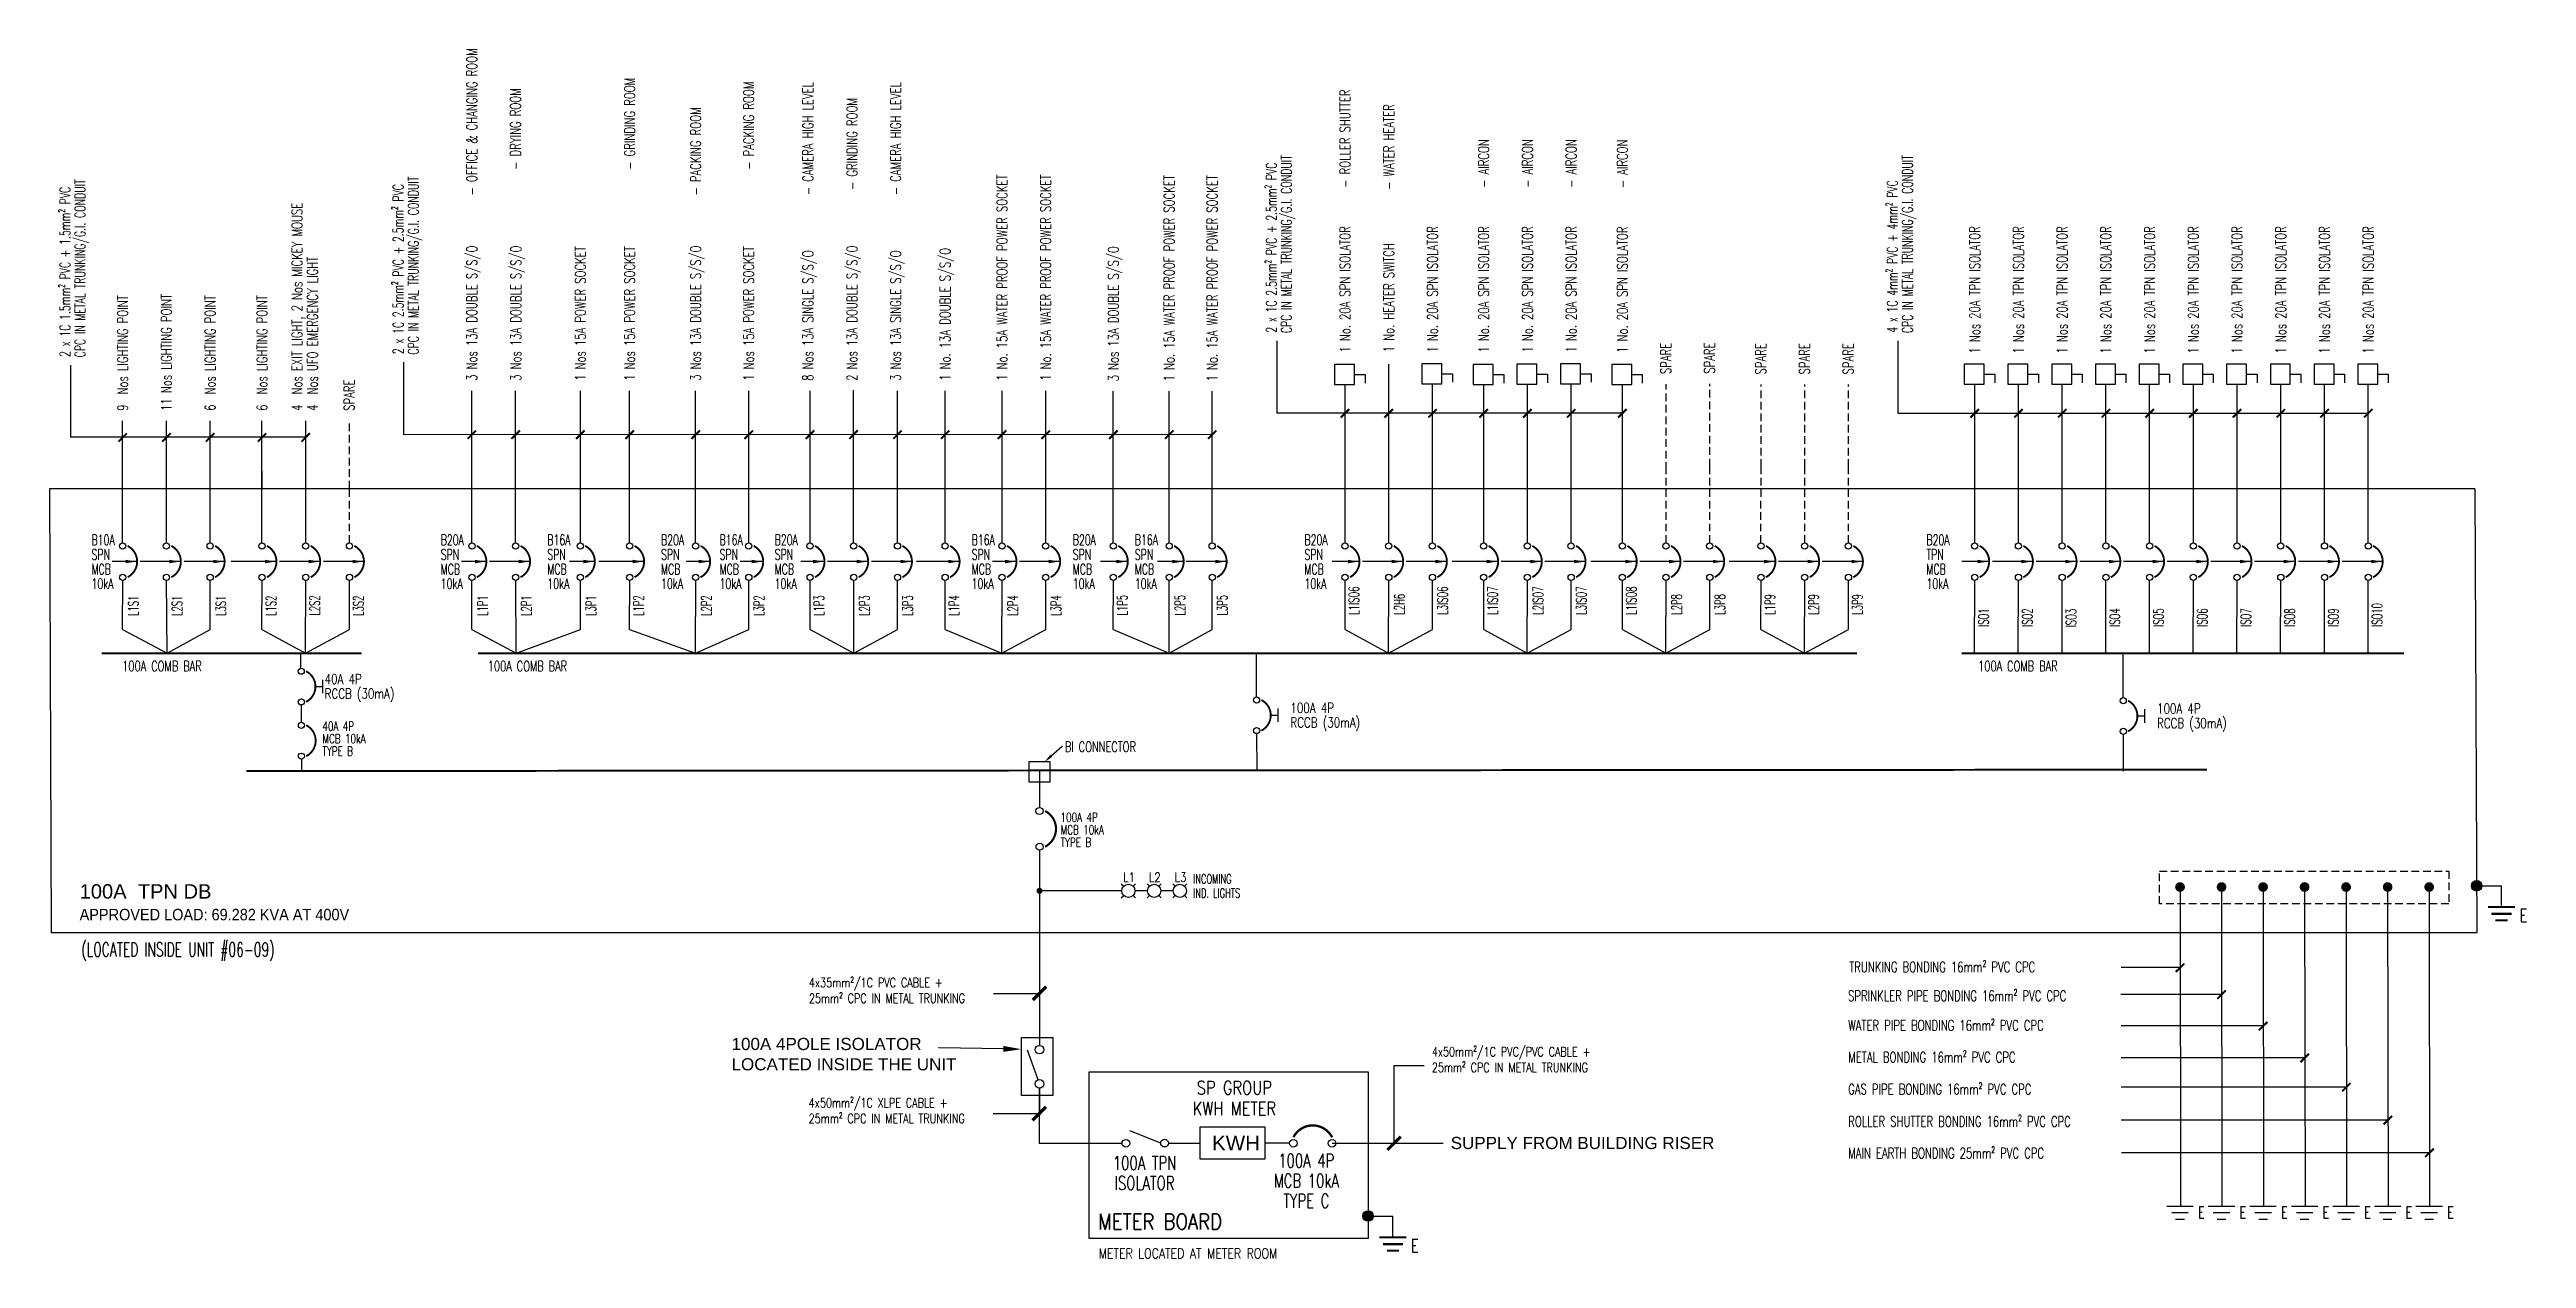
# Model space of a CAD drawing. Header units: millimetres. Extents: x 2954 to 44125, y 1313 to 21411.
import ezdxf
from ezdxf import colors
from ezdxf.entities.mleader import LeaderData, LeaderLine
from ezdxf.lldxf.tags import DXFTag
from ezdxf.math import Vec2, Vec3

# ---------------------------------------------------------------- set-up
doc = ezdxf.new("R2010")
doc.units = ezdxf.units.MM
doc.linetypes.add('DASHED', pattern=[19.05, 12.7, -6.35])
for name, color, linetype in [('E-SLD-FRAME', 8, 'Continuous'), ('E-SLD-LEGENDF', 2, 'Continuous'), ('E-SLD-T1', 2, 'Continuous'), ('SLD', 2, 'Continuous'), ('SLD-LINE', 7, 'Continuous'), ('SLD-TXT', 7, 'Continuous'), ('TXT', 7, 'Continuous')]:
    doc.layers.add(name, color=color, linetype=linetype)
doc.styles.add('ARIAL', font='arial.ttf')
doc.styles.add('ROMANS', font='romans.shx', dxfattribs={"width": 0.8})
doc.styles.add('simplex', font='simplex.shx', dxfattribs={"width": 0.7})
doc.styles.add('SLD-TXT', font='romans.shx', dxfattribs={"width": 0.75})
doc.styles.get("Standard").update_dxf_attribs({"font": 'arial.ttf'})
tags = doc.linetypes.add('CENTER', pattern=[2, 1.25, -0.25, 0.25, -0.25]).pattern_tags.tags
tags[10:11] = [DXFTag(74, 4), DXFTag(75, 0), DXFTag(340, '0'), DXFTag(46, 1.0), DXFTag(50, 0.0), DXFTag(44, 0.0), DXFTag(45, 0.0)]
tags[8:9] = [DXFTag(74, 4), DXFTag(75, 0), DXFTag(340, '0'), DXFTag(46, 1.0), DXFTag(50, 0.0), DXFTag(44, 0.0), DXFTag(45, 0.0)]
tags[6:7] = [DXFTag(74, 4), DXFTag(75, 0), DXFTag(340, '0'), DXFTag(46, 1.0), DXFTag(50, 0.0), DXFTag(44, 0.0), DXFTag(45, 0.0)]
tags[4:5] = [DXFTag(74, 4), DXFTag(75, 0), DXFTag(340, '0'), DXFTag(46, 1.0), DXFTag(50, 0.0), DXFTag(44, 0.0), DXFTag(45, 0.0)]
doc.dimstyles.new('A', dxfattribs={"dimtxt": 0.18, "dimasz": 150, "dimexe": 0.18, "dimexo": 0.0625, "dimgap": 0.09, "dimtad": 0, "dimtih": 1, "dimtoh": 1, "dimdec": 4, "dimzin": 0, "dimdsep": 46, "dimtxsty": 'Standard', "dimcen": 0.09, "dimadec": 0, "dimazin": 0, "dimtfac": 1, "dimtdec": 4, "dimtofl": 0, "dimtmove": 0, "dimatfit": 3, "dimfxl": 1, "dimtolj": 1, "dimtzin": 0, "dimarcsym": 0})

# ---------------------------------------------------------------- blocks, each defined once
blk = doc.blocks.new('MCCB')
at = {"color": 3}
for centre in [(-1, 548), (0, 49)]:
    blk.add_circle(centre, 49.5, dxfattribs=at)
at = {"layer": 'E-SLD-LEGENDF', "const_width": 30}
blk.add_lwpolyline([(77, 49, 0.611384), (77, 548)], format="xyb", dxfattribs=at)
blk = doc.blocks.new('RCCB')
at = {"color": 3}
for centre in [(-1, 548), (0, 49)]:
    blk.add_circle(centre, 49.5, dxfattribs=at)
at = {"layer": 'E-SLD-LEGENDF'}
blk.add_line((350, 190), (350, 408), dxfattribs=at)
at = {"layer": 'E-SLD-LEGENDF', "linetype": 'ByBlock'}
blk.add_line((230, 299), (350, 299), dxfattribs=at)
at = {"layer": 'E-SLD-LEGENDF', "const_width": 30}
blk.add_lwpolyline([(77, 49, 0.611384), (77, 548)], format="xyb", dxfattribs=at)
blk = doc.blocks.new('DP ISOL')
at = {"layer": 'SLD', "color": 3, "linetype": 'Continuous', "ltscale": 0.5}
for p, q in [((141, -289), (20, -289)), ((141, -141), (141, -289))]:
    blk.add_line(p, q, dxfattribs=at)
blk.add_lwpolyline([(0, 141), (0, -141), (282, -141), (282, 141)], close=True, dxfattribs=at)

msp = doc.modelspace()

# ---------------------------------------------------------------- hatches: boundary and pattern name
at = {"layer": 'E-SLD-LEGENDF'}
h = msp.add_hatch(color=256, dxfattribs=at)
h.dxf.hatch_style = 1
edge = h.paths.add_edge_path()
edge.add_arc((43297, 7509), 87.6, 0, 360)
h = msp.add_hatch(color=256, dxfattribs=at)
h.dxf.hatch_style = 1
edge = h.paths.add_edge_path()
edge.add_arc((24870, 2018), 87.6, 0, 360)

# ---------------------------------------------------------------- linework, layer by layer
at = {"color": 7}
for p, q in [((33674, 15364), (41496, 15364)), ((6485, 14400), (6485, 14101)), ((4169, 11771), (4906, 11373)), ((4906, 11373), (5625, 11771)), ((6485, 11771), (7210, 11373)), ((7210, 11373), (7939, 11771)), ((9974, 11770), (10710, 11373)), ((10710, 11373), (11779, 11770)), ((12596, 11770), (13691, 11373)), ((13691, 11373), (14576, 11770)), ((15595, 11770), (16320, 11373)), ((16320, 11373), (17048, 11770)), ((17840, 11770), (18784, 11373)), ((18784, 11373), (19512, 11770)), ((20636, 11770), (21563, 11373)), ((21563, 11373), (22279, 11770)), ((24487, 11770), (25212, 11373)), ((25212, 11373), (25940, 11770)), ((26792, 11770), (27517, 11373)), ((27517, 11373), (28245, 11770)), ((29097, 11770), (29821, 11373)), ((29821, 11373), (30550, 11770)), ((31401, 11770), (32126, 11373)), ((32126, 11373), (32855, 11770)), ((38368, 6148), (37390, 6148)), ((39059, 5701), (37381, 5701)), ((39750, 5178), (37387, 5178)), ((40441, 4648), (37387, 4648)), ((19404, 4145), (19404, 3229)), ((25302, 3229), (25302, 4523)), ((25302, 4523), (25801, 4523)), ((41132, 4163), (37387, 4163)), ((41823, 3614), (37387, 3614)), ((19404, 3229), (20780, 3229)), ((24272, 3229), (26120, 3229)), ((42514, 3071), (37394, 3071))]:
    msp.add_line(p, q, dxfattribs=at)
for p, q in [((7131, 11127), (7131, 11373)), ((23013, 10648), (23013, 11385)), ((37419, 10636), (37419, 11373)), ((7139, 10228), (7139, 10516)), ((23018, 10038), (23019, 9428)), ((37424, 10026), (37424, 9416)), ((7140, 9613), (7140, 9416)), ((19409, 9416), (19409, 8811)), ((19409, 8100), (19408, 4855)), ((19407, 4145), (19407, 3686)), ((21550, 3230), (22077, 3230))]:
    msp.add_line(p, q)
at = {"color": 3}
msp.add_line((21423, 3230), (20908, 3437), dxfattribs=at)
for points in [[(19233, 9236), (19586, 9236), (19586, 9567), (19233, 9567)], [(19108, 4022), (19108, 4987), (19633, 4987), (19633, 4022)]]:
    msp.add_lwpolyline(points, close=True)
at = {"linetype": 'DASHED', "ltscale": 10}
msp.add_lwpolyline([(38025, 7751), (42833, 7751), (42833, 7207), (38025, 7207)], close=True, dxfattribs=at)
at = {"color": 3}
msp.add_lwpolyline([(19384, 4283), (19208, 4775)], dxfattribs=at)
msp.add_lwpolyline([(22077, 3499), (23152, 3499), (23152, 2961), (22077, 2961)], close=True, dxfattribs=at)
msp.add_lwpolyline([(23566, 3229), (23152, 3229)])
for centre in [(20844, 3229), (21487, 3230)]:
    msp.add_circle(centre, 63.7, dxfattribs=at)
at = {"layer": 'E-SLD-FRAME', "color": 7, "linetype": 'CENTER', "ltscale": 500}
for p, q in [((43267, 14105), (2954, 14105)), ((2954, 14105), (2980, 6725)), ((43267, 14105), (43302, 6725)), ((43302, 6725), (2980, 6725))]:
    msp.add_line(p, q, dxfattribs=at)
at = {"layer": 'E-SLD-FRAME', "color": 7, "linetype": 'CENTER', "ltscale": 1.5}
msp.add_lwpolyline([(20237, 4416), (24870, 4416), (24870, 1647), (20237, 1647)], close=True, dxfattribs=at)
at = {"layer": 'E-SLD-LEGENDF'}
for p, q in [((43297, 7509), (43711, 7509)), ((43711, 7155), (43711, 7509)), ((24870, 2018), (25283, 2018)), ((25283, 1664), (25283, 2018))]:
    msp.add_line(p, q, dxfattribs=at)
at = {"layer": 'E-SLD-LEGENDF', "color": 3}
for points, const_width in [([(43487, 7155), (43934, 7155)], 37.2), ([(43543, 7043), (43878, 7043)], 37.2), ([(43610, 6932), (43811, 6932)], 33.5), ([(25060, 1664), (25506, 1664)], 37.2), ([(25116, 1552), (25450, 1552)], 37.2), ([(25183, 1440), (25383, 1440)], 33.5)]:
    msp.add_lwpolyline(points, dxfattribs=dict(at, const_width=const_width))
at = {"layer": 'E-SLD-LEGENDF'}
for centre in [(43297, 7509), (24870, 2018)]:
    msp.add_circle(centre, 87.6, dxfattribs=at)
at = {"layer": 'SLD', "color": 7}
for p, q in [((23351, 16567), (23351, 15364)), ((33674, 16567), (33674, 15364)), ((3300, 16165), (3300, 14962)), ((8838, 16211), (8838, 15008)), ((29097, 15364), (23351, 15364)), ((7212, 14964), (3300, 14964)), ((22279, 15009), (8838, 15008))]:
    msp.add_line(p, q, dxfattribs=at)
at = {"layer": 'SLD', "const_width": 33}
for points in [[(3820, 11373), (8144, 11373)], [(10074, 11373), (22260, 11373)], [(22260, 11373), (32996, 11373)], [(34735, 11373), (42089, 11373)], [(6227, 9416), (38813, 9439)]]:
    msp.add_lwpolyline(points, dxfattribs=at)
at = {"layer": 'SLD', "lineweight": -3}
for centre in [(19408, 4784), (19408, 4216)]:
    msp.add_circle(centre, 70.8, dxfattribs=at)
at = {"layer": 'SLD-LINE', "ltscale": 8}
for p, q in [((25214, 14423), (25215, 16179)), ((12596, 14115), (12596, 15737)), ((13693, 14115), (13693, 15737)), ((14576, 14105), (14576, 15737)), ((15595, 14115), (15595, 15737)), ((16318, 14304), (16318, 15747)), ((17048, 14115), (17048, 15737)), ((20636, 13211), (20636, 15729)), ((22279, 13211), (22279, 15729)), ((24487, 14423), (24488, 15849)), ((25941, 14423), (25942, 15849)), ((26792, 14423), (26793, 15849)), ((27519, 14423), (27520, 15849)), ((28245, 14423), (28247, 15849)), ((29097, 14423), (29098, 15849)), ((34954, 14423), (34955, 15849)), ((35681, 14423), (35682, 15849)), ((36407, 14423), (36409, 15849)), ((37134, 14423), (37135, 15849)), ((37861, 14423), (37862, 15849)), ((38588, 14423), (38589, 15849)), ((39315, 14423), (39316, 15849)), ((40041, 14423), (40043, 15849)), ((40768, 14423), (40769, 15849)), ((41495, 14423), (41496, 15849)), ((6485, 14115), (6485, 15237)), ((7212, 14115), (7212, 15237)), ((24487, 13211), (24487, 14423)), ((25214, 13211), (25214, 14423)), ((25941, 13211), (25941, 14423)), ((26792, 13211), (26792, 14423)), ((27519, 13211), (27519, 14423)), ((28245, 13211), (28245, 14423)), ((29097, 13211), (29097, 14423)), ((34954, 13211), (34954, 14423)), ((35681, 13211), (35681, 14423)), ((36407, 13211), (36407, 14423)), ((37134, 13211), (37134, 14423)), ((37861, 13211), (37861, 14423)), ((38588, 13211), (38588, 14423)), ((39315, 13211), (39315, 14423)), ((40041, 13211), (40041, 14423)), ((40768, 13211), (40768, 14423)), ((41495, 13211), (41495, 14423)), ((6485, 13211), (6485, 14115)), ((7212, 13211), (7212, 14115)), ((12596, 13211), (12596, 14115)), ((13693, 13211), (13693, 14115)), ((14576, 13211), (14576, 14115)), ((15595, 13211), (15595, 14115)), ((16318, 13211), (16318, 14304)), ((17048, 13211), (17048, 14115))]:
    msp.add_line(p, q, dxfattribs=at)
at = {"layer": 'SLD-LINE', "ltscale": 250}
for p, q in [((9974, 14118), (9974, 15737)), ((10701, 14236), (10701, 15737)), ((11777, 14115), (11777, 15737)), ((4169, 14118), (4169, 15237)), ((4896, 14121), (4896, 15237)), ((5623, 14115), (5623, 15237)), ((4169, 13211), (4169, 14118)), ((4896, 13211), (4896, 14121)), ((5623, 13211), (5623, 14115)), ((9974, 13211), (9974, 14118)), ((10701, 13211), (10701, 14236)), ((11777, 13211), (11777, 14115))]:
    msp.add_line(p, q, dxfattribs=at)
at = {"layer": 'SLD-LINE', "ltscale": 10}
for p, q in [((17840, 14105), (17840, 15737)), ((18786, 14105), (18786, 15737)), ((19513, 14105), (19513, 15737)), ((21565, 13211), (21565, 15729)), ((17840, 13211), (17840, 14115)), ((18786, 13211), (18786, 14115)), ((19513, 13211), (19513, 14115))]:
    msp.add_line(p, q, dxfattribs=at)
at = {"layer": 'SLD-LINE', "linetype": 'DASHED', "ltscale": 10}
for p, q in [((29823, 14423), (29825, 15849)), ((30551, 14482), (30550, 15855)), ((31402, 14473), (31402, 15843)), ((32128, 14473), (32129, 15843)), ((32855, 14473), (32855, 15843)), ((7939, 14115), (7939, 15237)), ((29823, 13211), (29823, 14423)), ((30550, 13211), (30551, 14482)), ((31401, 13211), (31402, 14473)), ((32128, 13211), (32128, 14473)), ((32855, 13211), (32855, 14473)), ((7939, 13211), (7939, 14115))]:
    msp.add_line(p, q, dxfattribs=at)
at = {"layer": 'SLD-LINE'}
for p, q in [((4169, 11771), (4170, 12587)), ((4906, 11373), (4897, 12587)), ((5625, 11771), (5624, 12587)), ((6485, 11771), (6486, 12587)), ((7210, 11373), (7213, 12587)), ((7939, 11771), (7940, 12587)), ((9974, 11770), (9975, 12587)), ((10710, 11373), (10702, 12587)), ((11779, 11770), (11778, 12587)), ((12596, 11770), (12597, 12587)), ((13691, 11373), (13694, 12587)), ((14576, 11770), (14577, 12587)), ((15595, 11770), (15596, 12587)), ((16320, 11373), (16322, 12587)), ((17048, 11770), (17049, 12587)), ((17840, 11770), (17841, 12587)), ((18784, 11373), (18787, 12587)), ((19512, 11770), (19513, 12587)), ((20636, 11770), (20637, 12587)), ((21563, 11373), (21566, 12587)), ((22279, 11770), (22280, 12587)), ((24487, 11770), (24488, 12587)), ((25212, 11373), (25215, 12587)), ((25940, 11770), (25941, 12587)), ((26792, 11770), (26793, 12587)), ((27517, 11373), (27519, 12587)), ((28245, 11770), (28246, 12587)), ((29097, 11770), (29097, 12587)), ((29821, 11373), (29824, 12587)), ((30550, 11770), (30551, 12587)), ((31401, 11770), (31402, 12587)), ((32126, 11373), (32129, 12587)), ((32855, 11770), (32856, 12587)), ((34952, 11373), (34955, 12587)), ((35679, 11373), (35682, 12587)), ((36406, 11373), (36408, 12587)), ((37132, 11373), (37135, 12587)), ((37859, 11373), (37862, 12587)), ((38586, 11373), (38589, 12587)), ((39313, 11373), (39315, 12587)), ((40039, 11373), (40042, 12587)), ((40766, 11373), (40769, 12587)), ((41493, 11373), (41496, 12587))]:
    msp.add_line(p, q, dxfattribs=at)
at = {"layer": 'SLD-TXT', "color": 7}
for p, q in [((18645, 5720), (19408, 5720)), ((18640, 3722), (19404, 3722))]:
    msp.add_line(p, q, dxfattribs=at)
at = {"layer": 'SLD-TXT'}
for points, const_width in [([(24416, 15293), (24557, 15433)], 33.1), ([(25143, 15293), (25284, 15433)], 33.1), ([(25870, 15293), (26010, 15433)], 33.1), ([(26721, 15293), (26862, 15433)], 33.1), ([(27448, 15293), (27588, 15433)], 33.1), ([(28175, 15293), (28315, 15433)], 33.1), ([(29026, 15293), (29166, 15433)], 33.1), ([(34884, 15293), (35025, 15434)], 33.1), ([(35611, 15293), (35751, 15434)], 33.1), ([(36338, 15293), (36478, 15434)], 33.1), ([(37064, 15293), (37205, 15434)], 33.1), ([(37791, 15293), (37932, 15434)], 33.1), ([(38518, 15293), (38658, 15434)], 33.1), ([(39245, 15293), (39385, 15434)], 33.1), ([(39971, 15293), (40112, 15434)], 33.1), ([(40698, 15293), (40839, 15434)], 33.1), ([(41425, 15293), (41565, 15434)], 33.1), ([(4099, 14892), (4239, 15032)], 33.1), ([(4826, 14892), (4966, 15032)], 33.1), ([(5552, 14892), (5693, 15032)], 33.1), ([(6415, 14892), (6555, 15032)], 33.1), ([(7142, 14893), (7282, 15034)], 33.1), ([(9903, 14938), (10044, 15078)], 33.1), ([(10630, 14938), (10771, 15078)], 33.1), ([(11706, 14938), (11847, 15078)], 33.1), ([(12526, 14938), (12666, 15078)], 33.1), ([(13623, 14938), (13763, 15078)], 33.1), ([(14505, 14938), (14646, 15078)], 33.1), ([(15524, 14938), (15665, 15078)], 33.1), ([(16248, 14940), (16388, 15081)], 33.1), ([(16978, 14938), (17118, 15078)], 33.1), ([(17770, 14938), (17910, 15078)], 33.1), ([(18715, 14938), (18856, 15078)], 33.1), ([(19442, 14938), (19583, 15078)], 33.1), ([(20566, 14938), (20706, 15079)], 33.1), ([(21495, 14938), (21635, 15079)], 33.1), ([(22209, 14938), (22349, 15079)], 33.1), ([(38296, 6076), (38437, 6216)], 33.1), ([(19297, 5608), (19520, 5831)], 52.7), ([(38987, 5629), (39128, 5770)], 33.1), ([(39678, 5106), (39819, 5246)], 33.1), ([(40369, 4576), (40510, 4717)], 33.1), ([(41060, 4091), (41201, 4231)], 33.1), ([(19292, 3610), (19516, 3834)], 52.7), ([(25190, 3117), (25414, 3340)], 52.7), ([(41751, 3542), (41892, 3683)], 33.1), ([(42442, 2999), (42583, 3139)], 33.1)]:
    msp.add_lwpolyline(points, dxfattribs=dict(at, const_width=const_width))
at = {"layer": 'TXT'}
for p, q in [((20777, 7425), (19409, 7425)), ((21205, 7425), (20995, 7425)), ((21633, 7425), (21423, 7425)), ((38367, 7488), (38374, 2184)), ((39057, 7488), (39064, 2184)), ((39747, 7488), (39754, 2184)), ((40437, 7488), (40445, 2184)), ((41128, 7488), (41135, 2184)), ((41818, 7488), (41825, 2184)), ((42508, 7488), (42515, 2184))]:
    msp.add_line(p, q, dxfattribs=at)
at = {"layer": 'TXT', "color": 3}
for p, q in [((20768, 7543), (20809, 7502)), ((20963, 7502), (21004, 7543)), ((21196, 7543), (21237, 7502)), ((21391, 7502), (21432, 7543)), ((21624, 7543), (21665, 7502)), ((21819, 7502), (21860, 7543)), ((20768, 7307), (20809, 7348)), ((20963, 7348), (21004, 7307)), ((21196, 7307), (21237, 7348)), ((21391, 7348), (21432, 7307)), ((21624, 7307), (21665, 7348)), ((21819, 7348), (21860, 7307))]:
    msp.add_line(p, q, dxfattribs=at)
at = {"layer": 'TXT', "color": 5}
for p, q in [((38146, 2184), (38587, 2184)), ((38229, 2075), (38504, 2075)), ((38837, 2184), (39277, 2184)), ((38919, 2075), (39195, 2075)), ((39527, 2184), (39967, 2184)), ((39610, 2075), (39885, 2075)), ((40217, 2184), (40658, 2184)), ((40300, 2075), (40575, 2075)), ((40907, 2184), (41348, 2184)), ((40990, 2075), (41265, 2075)), ((41598, 2184), (42038, 2184)), ((41680, 2075), (41956, 2075)), ((42288, 2184), (42728, 2184)), ((42370, 2075), (42646, 2075)), ((38294, 1966), (38439, 1966)), ((38985, 1966), (39129, 1966)), ((39675, 1966), (39819, 1966)), ((40365, 1966), (40510, 1966)), ((41055, 1966), (41200, 1966)), ((41746, 1966), (41890, 1966)), ((42436, 1966), (42580, 1966))]:
    msp.add_line(p, q, dxfattribs=at)
at = {"layer": 'TXT'}
for points, const_width in [([(19384, 7425, 1), (19434, 7425, 1)], 50.1), ([(38326, 7488, 1), (38407, 7488, 1)], 80.5), ([(39017, 7488, 1), (39097, 7488, 1)], 80.5), ([(39707, 7488, 1), (39787, 7488, 1)], 80.5), ([(40397, 7488, 1), (40478, 7488, 1)], 80.5), ([(41087, 7488, 1), (41168, 7488, 1)], 80.5), ([(41778, 7488, 1), (41858, 7488, 1)], 80.5), ([(42468, 7488, 1), (42548, 7488, 1)], 80.5)]:
    msp.add_lwpolyline(points, format="xyb", close=True, dxfattribs=dict(at, const_width=const_width))
at = {"layer": 'TXT', "color": 3}
for centre in [(20886, 7425), (21314, 7425), (21742, 7425)]:
    msp.add_circle(centre, 109, dxfattribs=at)

# ---------------------------------------------------------------- block references
at = {"layer": 'E-SLD-LEGENDF', "linetype": 'ByBlock', "xscale": 1.020822930525394, "yscale": 1.020822930525394, "zscale": 1.020822930525394}
for p in [(7139, 10516), (23018, 10038), (37424, 10026)]:
    msp.add_blockref('RCCB', p, dxfattribs=at)
at = {"layer": 'SLD', "xscale": 1.177325186571047, "yscale": 1.177325186571047, "zscale": 1.177325186571047, "rotation": 90}
for p in [(24479, 15843), (25932, 15855), (26784, 15843), (27510, 15849), (28237, 15855), (29088, 15843), (34947, 15849), (35673, 15849), (36400, 15849), (37127, 15849), (37854, 15849), (38580, 15849), (39307, 15849), (40034, 15849), (40761, 15849), (41487, 15849)]:
    msp.add_blockref('DP ISOL', p, dxfattribs=at)
at = {"layer": 'SLD', "lineweight": -3}
for p, xscale, yscale, zscale in [((4170, 12587), 1.043890447483075, 1.043890447483075, 1.043890447483075), ((4897, 12587), 1.043890447483075, 1.043890447483075, 1.043890447483075), ((5624, 12587), 1.043890447483075, 1.043890447483075, 1.043890447483075), ((6486, 12587), 1.043890447483075, 1.043890447483075, 1.043890447483075), ((7213, 12587), 1.043890447483075, 1.043890447483075, 1.043890447483075), ((7940, 12587), 1.043890447483075, 1.043890447483075, 1.043890447483075), ((9975, 12587), 1.043890447483075, 1.043890447483075, 1.043890447483075), ((10702, 12587), 1.043890447483075, 1.043890447483075, 1.043890447483075), ((11778, 12587), 1.043890447483075, 1.043890447483075, 1.043890447483075), ((12597, 12587), 1.043890447483075, 1.043890447483075, 1.043890447483075), ((13694, 12587), 1.043890447483075, 1.043890447483075, 1.043890447483075), ((14577, 12587), 1.043890447483075, 1.043890447483075, 1.043890447483075), ((15596, 12587), 1.043890447483075, 1.043890447483075, 1.043890447483075), ((16322, 12587), 1.043890447483075, 1.043890447483075, 1.043890447483075), ((17049, 12587), 1.043890447483075, 1.043890447483075, 1.043890447483075), ((17841, 12587), 1.043890447483075, 1.043890447483075, 1.043890447483075), ((18787, 12587), 1.043890447483075, 1.043890447483075, 1.043890447483075), ((19513, 12587), 1.043890447483075, 1.043890447483075, 1.043890447483075), ((20637, 12587), 1.043890447483075, 1.043890447483075, 1.043890447483075), ((21566, 12587), 1.043890447483075, 1.043890447483075, 1.043890447483075), ((22280, 12587), 1.043890447483075, 1.043890447483075, 1.043890447483075), ((24488, 12587), 1.043890447483075, 1.043890447483075, 1.043890447483075), ((25215, 12587), 1.043890447483075, 1.043890447483075, 1.043890447483075), ((25941, 12587), 1.043890447483075, 1.043890447483075, 1.043890447483075), ((26793, 12587), 1.043890447483075, 1.043890447483075, 1.043890447483075), ((27519, 12587), 1.043890447483075, 1.043890447483075, 1.043890447483075), ((28246, 12587), 1.043890447483075, 1.043890447483075, 1.043890447483075), ((29097, 12587), 1.043890447483075, 1.043890447483075, 1.043890447483075), ((29824, 12587), 1.043890447483075, 1.043890447483075, 1.043890447483075), ((30551, 12587), 1.043890447483075, 1.043890447483075, 1.043890447483075), ((31402, 12587), 1.043890447483075, 1.043890447483075, 1.043890447483075), ((32129, 12587), 1.043890447483075, 1.043890447483075, 1.043890447483075), ((32856, 12587), 1.043890447483075, 1.043890447483075, 1.043890447483075), ((34955, 12587), 1.043890447483075, 1.043890447483075, 1.043890447483075), ((35682, 12587), 1.043890447483075, 1.043890447483075, 1.043890447483075), ((36408, 12587), 1.043890447483075, 1.043890447483075, 1.043890447483075), ((37135, 12587), 1.043890447483075, 1.043890447483075, 1.043890447483075), ((37862, 12587), 1.043890447483075, 1.043890447483075, 1.043890447483075), ((38589, 12587), 1.043890447483075, 1.043890447483075, 1.043890447483075), ((39315, 12587), 1.043890447483075, 1.043890447483075, 1.043890447483075), ((40042, 12587), 1.043890447483075, 1.043890447483075, 1.043890447483075), ((40769, 12587), 1.043890447483075, 1.043890447483075, 1.043890447483075), ((41496, 12587), 1.043890447483075, 1.043890447483075, 1.043890447483075), ((7141, 9613), 1.028975678901106, 1.028975678901106, 1.028975678901106), ((19410, 8100), 1.18977673366407, 1.18977673366407, 1.18977673366407)]:
    msp.add_blockref('MCCB', p, dxfattribs=dict(at, xscale=xscale, yscale=yscale, zscale=zscale))
at = {"layer": 'SLD', "lineweight": -3, "xscale": 1.287692247773517, "yscale": 1.287692247773517, "zscale": 1.287692247773517, "rotation": 90}
msp.add_blockref('MCCB', (24335, 3229), dxfattribs=at)

# ---------------------------------------------------------------- texts
at = {"color": 0, "linetype": 'ByBlock', "attachment_point": 1, "style": 'SLD-TXT'}
for s, insert, char_height, width, line_spacing_factor in [('{\\W0.7;100A COMB BAR}', (4162, 11246), 170.59, 7653.88, 0.890323), ('{\\W0.7;100A COMB BAR}', (10238, 11246), 170.59, 1663.58, 0.890323), ('{\\W0.7;100A COMB BAR}', (35011, 11246), 170.59, 1663.58, 0.890323), ('{\\W0.7;40A 4P \\PMCB 10kA \\PTYPE B}', (7490, 10238), 152.43, 838.85, 0.818814), ('{\\W0.7;BI CONNECTOR}', (19830, 9906), 170.59, 1527.67, 0.890323), ('{\\W0.7;100A 4P \\PMCB 10kA \\PTYPE B}', (19760, 8724), 152.43, 838.85, 0.818814), ('{\\W0.65;(LOCATED INSIDE UNIT #06-09)}', (3483, 6564), 229.11, 3768.02, 0.818814)]:
    msp.add_mtext(s, dxfattribs=dict(at, insert=insert, char_height=char_height, width=width, line_spacing_factor=line_spacing_factor))
at = {"char_height": 202.42, "attachment_point": 1, "style": 'ARIAL'}
for s, insert, width in [('100A 4POLE ISOLATOR\\PLOCATED INSIDE THE UNIT', (14290, 4980), 4054.35), ('SUPPLY FROM BUILDING RISER', (26244, 3334), 5009.57)]:
    msp.add_mtext(s, dxfattribs=dict(at, insert=insert, width=width))
at = {"color": 0, "insert": (22276, 3355), "char_height": 245, "width": 881.84, "attachment_point": 1, "style": 'ARIAL'}
msp.add_mtext('{\\W1;KWH}', dxfattribs=at)
at = {"layer": 'E-SLD-T1', "color": 7, "style": 'ROMANS'}
for s, height, width, p in [('METER BOARD', 259.26, 0.85, (20385, 1797)), ('METER LOCATED AT METER ROOM', 166.91, 0.8, (20392, 1313))]:
    msp.add_text(s, height=height, dxfattribs=dict(at, width=width)).set_placement(p)
at = {"layer": 'SLD-TXT', "style": 'SLD-TXT'}
for s, height, width, p in [('3 Nos 13A DOUBLE S/S/O       - OFFICE & CHANGING ROOM', 175, 0.7, (10061, 15904)), ('- DRYING ROOM', 175, 0.7, (10787, 19414)), ('- GRINDING ROOM', 175, 0.7, (12683, 19414)), ('- PACKING ROOM', 175, 0.7, (14663, 19414)), ('8 Nos 13A SINGLE S/S/O        - CAMERA HIGH LEVEL', 175, 0.7, (15647, 15904)), ('3 Nos 13A SINGLE S/S/O        - CAMERA HIGH LEVEL', 175, 0.7, (17106, 15904)), ('1 No. 20A SPN ISOLATOR     - ROLLER SHUTTER', 175, 0.7, (24575, 16374)), ('3 Nos 13A DOUBLE S/S/O       - PACKING ROOM', 175, 0.7, (13780, 15904)), ('2 Nos 13A DOUBLE S/S/O        - GRINDING ROOM', 175, 0.7, (16379, 15904)), ('1 No. HEATER SWITCH        - WATER HEATER', 175, 0.7, (25302, 16379)), ('1 No. 20A SPN ISOLATOR     - AIRCON', 175, 0.7, (26880, 16374)), ('1 No. 20A SPN ISOLATOR     - AIRCON', 175, 0.7, (27607, 16374)), ('1 No. 20A SPN ISOLATOR     - AIRCON', 175, 0.7, (28333, 16374)), ('1 No. 20A SPN ISOLATOR     - AIRCON', 175, 0.7, (29185, 16368)), ('2 x 1C 2.5mm² PVC + 2.5mm² PVC', 175, 0.65, (23349, 16703)), ('CPC IN METAL TRUNKING/G.I. CONDUIT ', 175, 0.65, (23600, 16696)), ('CPC IN METAL TRUNKING/G.I. CONDUIT ', 175, 0.65, (33923, 16696)), ('2 x 1C 1.5mm² PVC + 1.5mm² PVC', 175, 0.65, (3297, 16301)), ('CPC IN METAL TRUNKING/G.I. CONDUIT ', 175, 0.65, (3548, 16294)), ('2 x 1C 2.5mm² PVC + 2.5mm² PVC', 175, 0.65, (8836, 16347)), ('CPC IN METAL TRUNKING/G.I. CONDUIT ', 175, 0.65, (9087, 16340)), ('1 No. 15A WATER PROOF POWER SOCKET', 175, 0.7, (18872, 15904)), ('1 No. 15A WATER PROOF POWER SOCKET', 175, 0.7, (19599, 15904)), ('1 No. 15A WATER PROOF POWER SOCKET', 175, 0.7, (21652, 15895)), ('1 No. 15A WATER PROOF POWER SOCKET', 175, 0.7, (22366, 15895)), ('4 x 1C 4mm² PVC + 4mm² PVC', 175, 0.65, (33671, 16703)), ('4  Nos EXIT LIGHT, 2 Nos MICKEY MOUSE', 175, 0.7, (7155, 15404)), ('3 Nos 13A DOUBLE S/S/O', 175, 0.7, (10793, 15904)), ('1 Nos 15A POWER SOCKET', 175, 0.7, (11863, 15904)), ('1 Nos 15A POWER SOCKET', 175, 0.7, (12683, 15904)), ('1 Nos 15A POWER SOCKET', 175, 0.7, (14663, 15904)), ('3 Nos 13A DOUBLE S/S/O', 175, 0.7, (20723, 15895)), ('1 No. 20A SPN ISOLATOR', 175, 0.7, (26029, 16374)), ('1 Nos 20A TPN ISOLATOR', 175, 0.7, (35042, 16357)), ('1 Nos 20A TPN ISOLATOR', 175, 0.7, (35768, 16357)), ('1 Nos 20A TPN ISOLATOR', 175, 0.7, (36495, 16357)), ('1 Nos 20A TPN ISOLATOR', 175, 0.7, (37222, 16357)), ('1 Nos 20A TPN ISOLATOR', 175, 0.7, (37949, 16357)), ('1 Nos 20A TPN ISOLATOR', 175, 0.7, (38675, 16357)), ('1 Nos 20A TPN ISOLATOR', 175, 0.7, (39402, 16357)), ('1 Nos 20A TPN ISOLATOR', 175, 0.7, (40129, 16357)), ('1 Nos 20A TPN ISOLATOR', 175, 0.7, (40856, 16357)), ('1 Nos 20A TPN ISOLATOR', 175, 0.7, (41583, 16357)), ('4  Nos UFO EMERGENCY LIGHT', 175, 0.7, (7411, 15404)), ('1 No. 13A DOUBLE S/S/O', 175, 0.7, (17927, 15904)), ('9  Nos LIGHTING POINT', 175, 0.7, (4256, 15404)), ('11 Nos LIGHTING POINT', 175, 0.7, (4983, 15404)), ('6  Nos LIGHTING POINT', 175, 0.7, (5710, 15404)), ('6  Nos LIGHTING POINT', 175, 0.7, (6572, 15404)), ('SPARE', 175, 0.7, (29908, 16016)), ('SPARE', 175, 0.7, (30634, 16022)), ('SPARE', 175, 0.7, (31485, 16010)), ('SPARE', 175, 0.7, (32212, 16010)), ('SPARE', 175, 0.7, (32939, 16010)), ('SPARE', 175, 0.7, (8022, 15404)), ('L1ISO6', 170.6, 0.6, (24721, 12014)), ('L3ISO6', 170.6, 0.6, (26195, 12014)), ('L1ISO7', 170.6, 0.6, (27026, 12014)), ('L2ISO7', 170.6, 0.6, (27781, 12014)), ('L3ISO7', 170.6, 0.6, (28500, 12014)), ('L1ISO8', 170.6, 0.6, (29331, 12014)), ('L1S1', 170.6, 0.6, (4432, 11994)), ('L2S1', 170.6, 0.6, (5159, 11994)), ('L3S1', 170.6, 0.6, (5886, 11994)), ('L1S2', 170.6, 0.6, (6719, 11994)), ('L2S2', 170.6, 0.6, (7445, 11999)), ('L3S2', 170.6, 0.6, (8173, 11994)), ('L1P1', 170.6, 0.6, (10237, 11994)), ('L2P1', 170.6, 0.6, (10964, 11994)), ('L3P1', 170.6, 0.6, (12039, 11994)), ('L1P2', 170.6, 0.6, (12830, 11994)), ('L2P2', 170.6, 0.6, (13956, 11994)), ('L3P2', 170.6, 0.6, (14830, 11994)), ('L1P3', 170.6, 0.6, (15829, 11994)), ('L2P3', 170.6, 0.6, (16584, 11994)), ('L3P3', 170.6, 0.6, (17303, 11994)), ('L1P4', 170.6, 0.6, (18074, 11994)), ('L2P4', 170.6, 0.6, (19049, 11994)), ('L3P4', 170.6, 0.6, (19767, 11994)), ('L1P5', 170.6, 0.6, (20870, 12001)), ('L2P5', 170.6, 0.6, (21828, 12001)), ('L3P5', 170.6, 0.6, (22533, 12001)), ('L2H6', 170.6, 0.6, (25477, 12014)), ('L2P8', 170.6, 0.6, (30086, 12014)), ('L3P8', 170.6, 0.6, (30804, 12014)), ('L1P9', 170.6, 0.6, (31635, 12014)), ('L2P9', 170.6, 0.6, (32362, 12014)), ('L3P9', 170.6, 0.6, (33089, 12014)), ('ISO1', 170.6, 0.6, (35187, 11813)), ('ISO2', 170.6, 0.6, (35914, 11813)), ('ISO3', 170.6, 0.6, (36641, 11805)), ('ISO4', 170.6, 0.6, (37368, 11813)), ('ISO5', 170.6, 0.6, (38094, 11813)), ('ISO6', 170.6, 0.6, (38821, 11813)), ('ISO7', 170.6, 0.6, (39548, 11813)), ('ISO8', 170.6, 0.6, (40275, 11813)), ('ISO9', 170.6, 0.6, (41001, 11813)), ('ISO10', 170.6, 0.6, (41728, 11813))]:
    msp.add_text(s, height=height, rotation=90, dxfattribs=dict(at, width=width)).set_placement(p)
at = {"layer": 'SLD-TXT', "style": 'SLD-TXT', "width": 0.7}
for s, p in [('TRUNKING BONDING 16mm² PVC CPC', (32868, 6070)), ('SPRINKLER PIPE BONDING 16mm² PVC CPC', (32849, 5592)), ('WATER PIPE BONDING 16mm² PVC CPC', (32851, 5100)), ('METAL BONDING 16mm² PVC CPC', (32851, 4573)), ('GAS PIPE BONDING 16mm² PVC CPC', (32851, 4041)), ('ROLLER SHUTTER BONDING 16mm² PVC CPC', (32851, 3502)), ('MAIN EARTH BONDING 25mm² PVC CPC', (32851, 2975))]:
    msp.add_text(s, height=175, dxfattribs=at).set_placement(p)
at = {"layer": 'SLD-TXT', "attachment_point": 1, "style": 'SLD-TXT'}
for s, insert, char_height, width, line_spacing_factor in [('{\\W0.65;B10A \\PSPN\\PMCB\\P10kA}', (3651, 13347), 175, 669.59, 0.833333), ('{\\W0.65;B20A \\PSPN\\PMCB\\P10kA}', (9456, 13347), 175, 669.59, 0.833333), ('{\\W0.65;B16A \\PSPN\\PMCB\\P10kA}', (11228, 13347), 175, 669.59, 0.833333), ('{\\W0.65;B20A \\PSPN\\PMCB\\P10kA}', (13118, 13347), 175, 669.59, 0.833333), ('{\\W0.65;B16A \\PSPN\\PMCB\\P10kA}', (14091, 13347), 175, 669.59, 0.833333), ('{\\W0.65;B20A \\PSPN\\PMCB\\P10kA}', (15007, 13347), 175, 669.59, 0.833333), ('{\\W0.65;B16A \\PSPN\\PMCB\\P10kA}', (18281, 13347), 175, 669.59, 0.833333), ('{\\W0.65;B20A \\PSPN\\PMCB\\P10kA}', (19962, 13347), 175, 669.59, 0.833333), ('{\\W0.65;B16A \\PSPN\\PMCB\\P10kA}', (20993, 13347), 175, 669.59, 0.833333), ('{\\W0.65;B20A \\PSPN\\PMCB\\P10kA}', (23813, 13347), 175, 669.59, 0.833333), ('{\\W0.65;B20A \\PTPN\\PMCB\\P10kA}', (34152, 13347), 175, 669.59, 0.833333), ('40A 4P \\PRCCB (30mA)', (7526, 11029), 167.04, 1427.21, 0.869565), ('100A 4P \\PRCCB (30mA)', (23580, 10550), 167.04, 2388.71, 0.869565), ('100A 4P \\PRCCB (30mA)', (37985, 10538), 167.04, 2388.71, 0.869565), ('\\A1;{\\W0.65;INCOMING \\PIND. LIGHTS}', (21964, 7699), 154.61, 2075.64, 0.908108), ('{\\W0.75;E}', (44007, 7124), 216.7, 3013.18, 0.908108), ('\\pxqc;{\\W0.8;SP GROUP\\PKWH METER}', (21818, 4263), 222.22, 1658.2, 0.934884), ('\\pxqc;{\\W0.7;100A TPN\\PISOLATOR}', (19510, 3015), 230, 3289.01, 0.869565), ('\\pxqc;{\\W0.7;100A 4P\\PMCB 10kA\\PTYPE C}', (22199, 3054), 230, 3289.01, 0.869565), ('{\\W0.75;E}', (25579, 1632), 216.7, 3013.18, 0.908108)]:
    msp.add_mtext(s, dxfattribs=dict(at, insert=insert, char_height=char_height, width=width, line_spacing_factor=line_spacing_factor))
at = {"layer": 'SLD-TXT', "char_height": 156.47, "width": 6413.09, "attachment_point": 1, "style": 'SLD-TXT'}
for s, insert in [('4x35mm²/1C PVC CABLE + \\P25mm² CPC IN METAL TRUNKING', (15576, 5977)), ('4x50mm²/1C PVC/PVC CABLE + \\P25mm² CPC IN METAL TRUNKING', (25930, 4828)), ('4x50mm²/1C XLPE CABLE + \\P25mm² CPC IN METAL TRUNKING', (15572, 3979))]:
    msp.add_mtext(s, dxfattribs=dict(at, insert=insert))
at = {"layer": 'TXT', "style": 'simplex'}
for s, height, width, p in [('L1', 154.6, 0.8, (20800, 7573)), ('L2', 154.6, 0.8, (21228, 7573)), ('L3', 154.6, 0.8, (21656, 7573)), ('E', 194, 0.7, (38665, 1980)), ('E', 194, 0.7, (39355, 1980)), ('E', 194, 0.7, (40045, 1980)), ('E', 194, 0.7, (40736, 1980)), ('E', 194, 0.7, (41426, 1980)), ('E', 194, 0.7, (42116, 1980)), ('E', 194, 0.7, (42806, 1980))]:
    msp.add_text(s, height=height, dxfattribs=dict(at, width=width)).set_placement(p)
at = {"layer": 'TXT', "color": 3, "attachment_point": 1, "line_spacing_factor": 0.926797, "style": 'ARIAL'}
for s, insert, char_height, width in [('100A  TPN DB', (3454, 7535), 239.24, 2214.36), ('{\\W0.9;\\PAPPROVED LOAD: 69.282 KVA AT 400V}', (3454, 7421), 191.39, 4700.26)]:
    msp.add_mtext(s, dxfattribs=dict(at, insert=insert, char_height=char_height, width=width))

# ---------------------------------------------------------------- leaders
ml = msp.add_multileader_mtext('Standard')
ml.set_content('', color=256)
ml.set_leader_properties()
ml.build(insert=Vec2(0, 0))
ml.multileader.update_dxf_attribs({"arrow_head_size": 150})
ctx = ml.context
ctx.base_point, ctx.arrow_head_size, ctx.plane_origin = Vec3(19791, 9829), 150, Vec3(19314, 9567)
notes = []
notes.append((ctx, [(1, (1, 1, 0), (19783, 9829), (1, 0), 8, [(0, [(19492, 9567)], 0, [])])]))
ctx.mtext.insert, ctx.mtext.flow_direction = Vec3(19793, 9831), 5
at = {"color": 7}
ml = msp.add_multileader_mtext('Standard', dxfattribs=at)
ml.set_content('', color=7)
ml.set_leader_properties()
ml.build(insert=Vec2(0, 0))
ml.multileader.update_dxf_attribs({"arrow_head_size": 300})
ctx = ml.context
ctx.base_point, ctx.arrow_head_size, ctx.plane_origin, ctx.plane_x_axis, ctx.plane_y_axis = Vec3(17738, 4826), 300, Vec3(10470, 3889), Vec3(0, -1), Vec3(1, 0)
ctx.text_align_type = 2
notes.append((ctx, [(0, (1, 1, 0), (17738, 4814), (0, 1), 8, [(0, [(19108, 4792)], 0, [])])]))
ctx.mtext.insert, ctx.mtext.text_direction, ctx.mtext.rotation, ctx.mtext.alignment, ctx.mtext.flow_direction = Vec3(17740, 4824), Vec3(0, -1), 4.712389, 3, 5
at = {"layer": 'SLD-TXT'}
for points in [[(4395, 12899), (3995, 12899)], [(5122, 12899), (4462, 12899)], [(5849, 12899), (5189, 12899)], [(6711, 12899), (5975, 12899)], [(7438, 12899), (6778, 12899)], [(8165, 12899), (7505, 12899)], [(10200, 12899), (9799, 12899)], [(10927, 12899), (10267, 12899)], [(12002, 12899), (11596, 12899)], [(12822, 12899), (12085, 12899)], [(13919, 12899), (13536, 12899)], [(14802, 12899), (14435, 12899)], [(15820, 12899), (15444, 12899)], [(16547, 12899), (15887, 12899)], [(17274, 12899), (16614, 12899)], [(18066, 12899), (17364, 12899)], [(19012, 12899), (18625, 12899)], [(19738, 12899), (19078, 12899)], [(20862, 12899), (20423, 12899)], [(21791, 12899), (21368, 12899)], [(22505, 12899), (21845, 12899)], [(24713, 12899), (24274, 12899)], [(25440, 12899), (24780, 12899)], [(26166, 12899), (25506, 12899)], [(27018, 12899), (26266, 12899)], [(27744, 12899), (27084, 12899)], [(28471, 12899), (27811, 12899)], [(29322, 12899), (28571, 12899)], [(30049, 12899), (29389, 12899)], [(30776, 12899), (30116, 12899)], [(31627, 12899), (30875, 12899)], [(32354, 12899), (31694, 12899)], [(33081, 12899), (32421, 12899)], [(35180, 12899), (34741, 12899)], [(35906, 12899), (35247, 12899)], [(36633, 12899), (35973, 12899)], [(37360, 12899), (36700, 12899)], [(38087, 12899), (37427, 12899)], [(38813, 12899), (38154, 12899)], [(39540, 12899), (38880, 12899)], [(40267, 12899), (39607, 12899)], [(40994, 12899), (40334, 12899)], [(41721, 12899), (41061, 12899)]]:
    msp.add_leader(points, dimstyle='A', override={"dimasz": 175, "dimgap": 0.09, "dimtad": 0}, dxfattribs=at)
for ctx, leaders in notes:
    for number, flags, end, landing, length, lines in leaders:
        leader = LeaderData()
        leader.index, (leader.has_last_leader_line, leader.has_dogleg_vector, leader.attachment_direction) = number, flags
        leader.last_leader_point, leader.dogleg_vector, leader.dogleg_length = Vec3(end), Vec3(landing), length
        for number, points, colour, breaks in lines:
            line = LeaderLine()
            line.index, line.vertices, line.color, line.breaks = number, Vec3.list(points), colors.encode_raw_color(colour), breaks
            leader.lines.append(line)
        ctx.leaders.append(leader)

doc.saveas('drawing.dxf')
